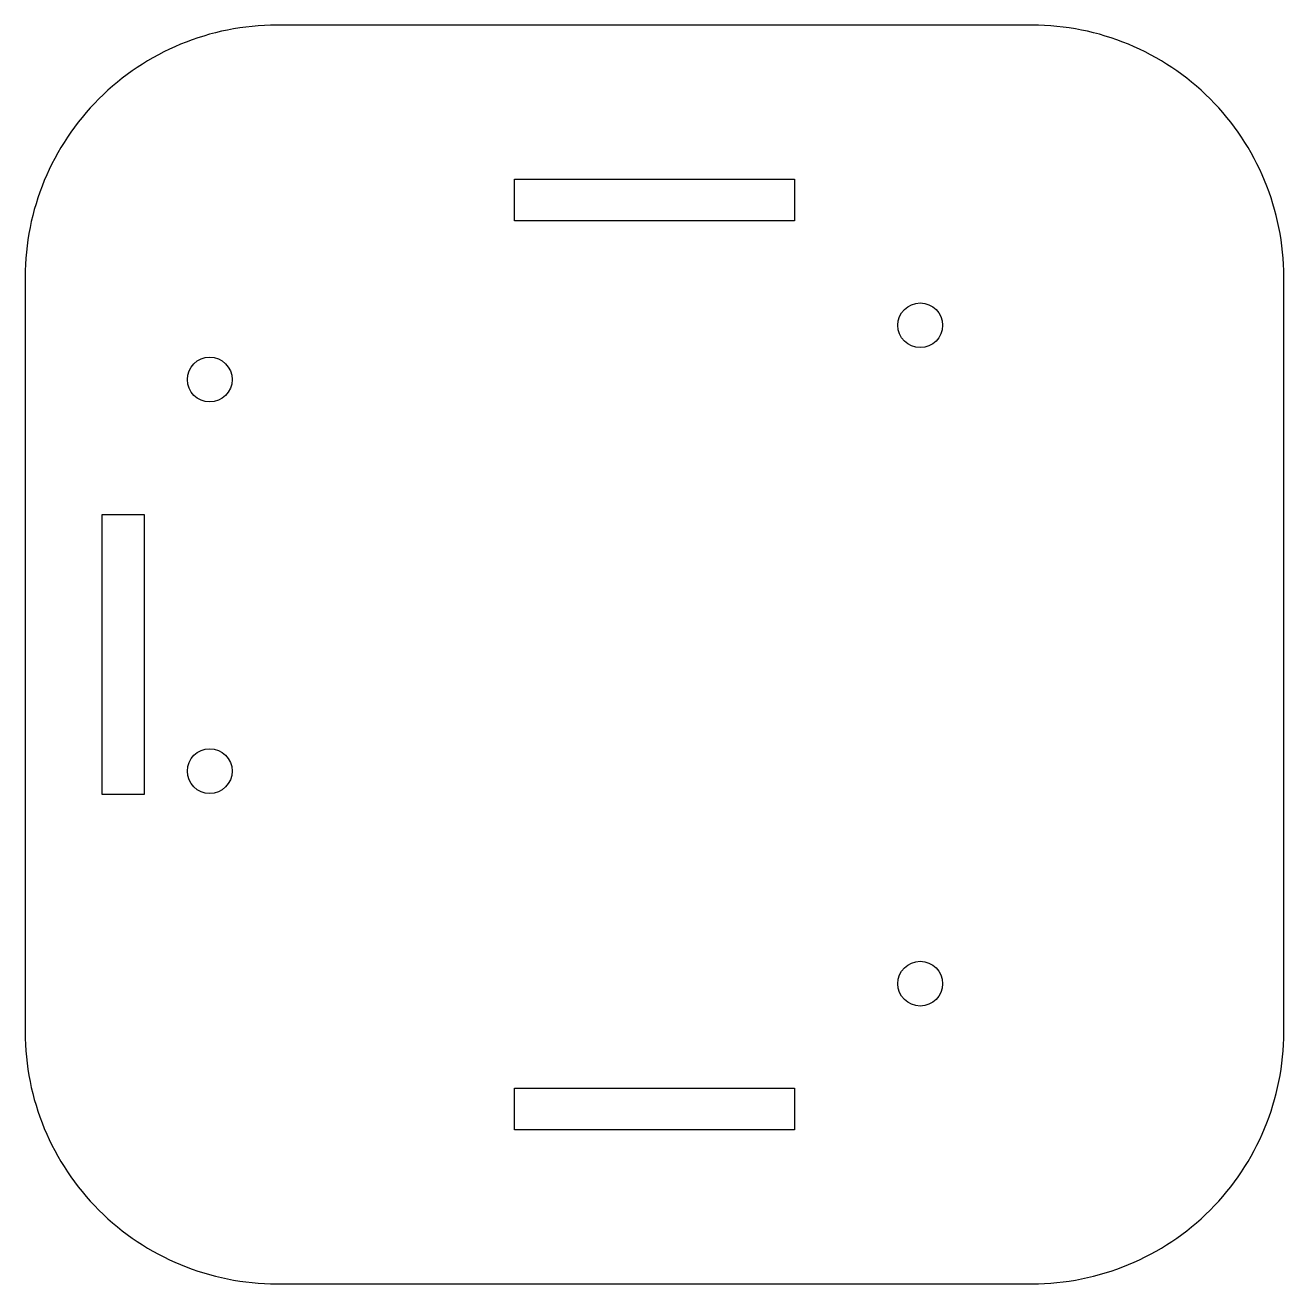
# Model space of a CAD drawing. Header units: millimetres. Extents: x -45.1 to 44.9, y -45.1 to 44.9.
import ezdxf

# ---------------------------------------------------------------- set-up
doc = ezdxf.new("R2010")
doc.units = ezdxf.units.MM
doc.layers.get('0').update_dxf_attribs({"linetype": 'CONTINUOUS'})

msp = doc.modelspace()

# ---------------------------------------------------------------- linework, layer by layer
msp.add_lwpolyline([(-27.062, 44.873, 0.414214), (-45.062, 26.873), (-45.062, -27.127, 0.414214), (-27.062, -45.127), (26.938, -45.127, 0.414214), (44.938, -27.127), (44.938, 26.873, 0.414214), (26.938, 44.873)], format="xyb", close=True)
for points in [[(-10.062, 33.873), (9.938, 33.873), (9.938, 30.873), (-10.062, 30.873)], [(-36.562, -10.127), (-39.562, -10.127), (-39.562, 9.873), (-36.562, 9.873)], [(9.938, -34.127), (-10.062, -34.127), (-10.062, -31.127), (9.938, -31.127)]]:
    msp.add_lwpolyline(points, close=True)
for centre in [(18.938, 23.413), (-31.862, 19.533), (-31.862, -8.467), (18.938, -23.667)]:
    msp.add_circle(centre, 1.6)

doc.saveas('drawing.dxf')
